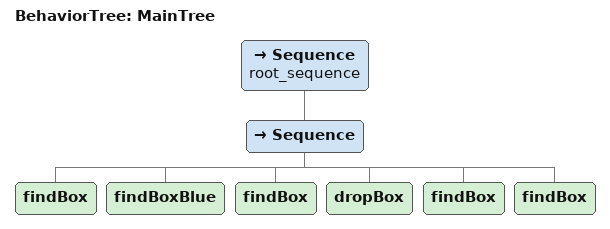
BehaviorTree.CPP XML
<root BTCPP_format="4"><BehaviorTree ID="MainTree"><Sequence name="root_sequence">   <Sequence><findBox/><findBoxBlue/><findBox/><dropBox/><findBox/><findBox/></Sequence>   </Sequence></BehaviorTree></root>
